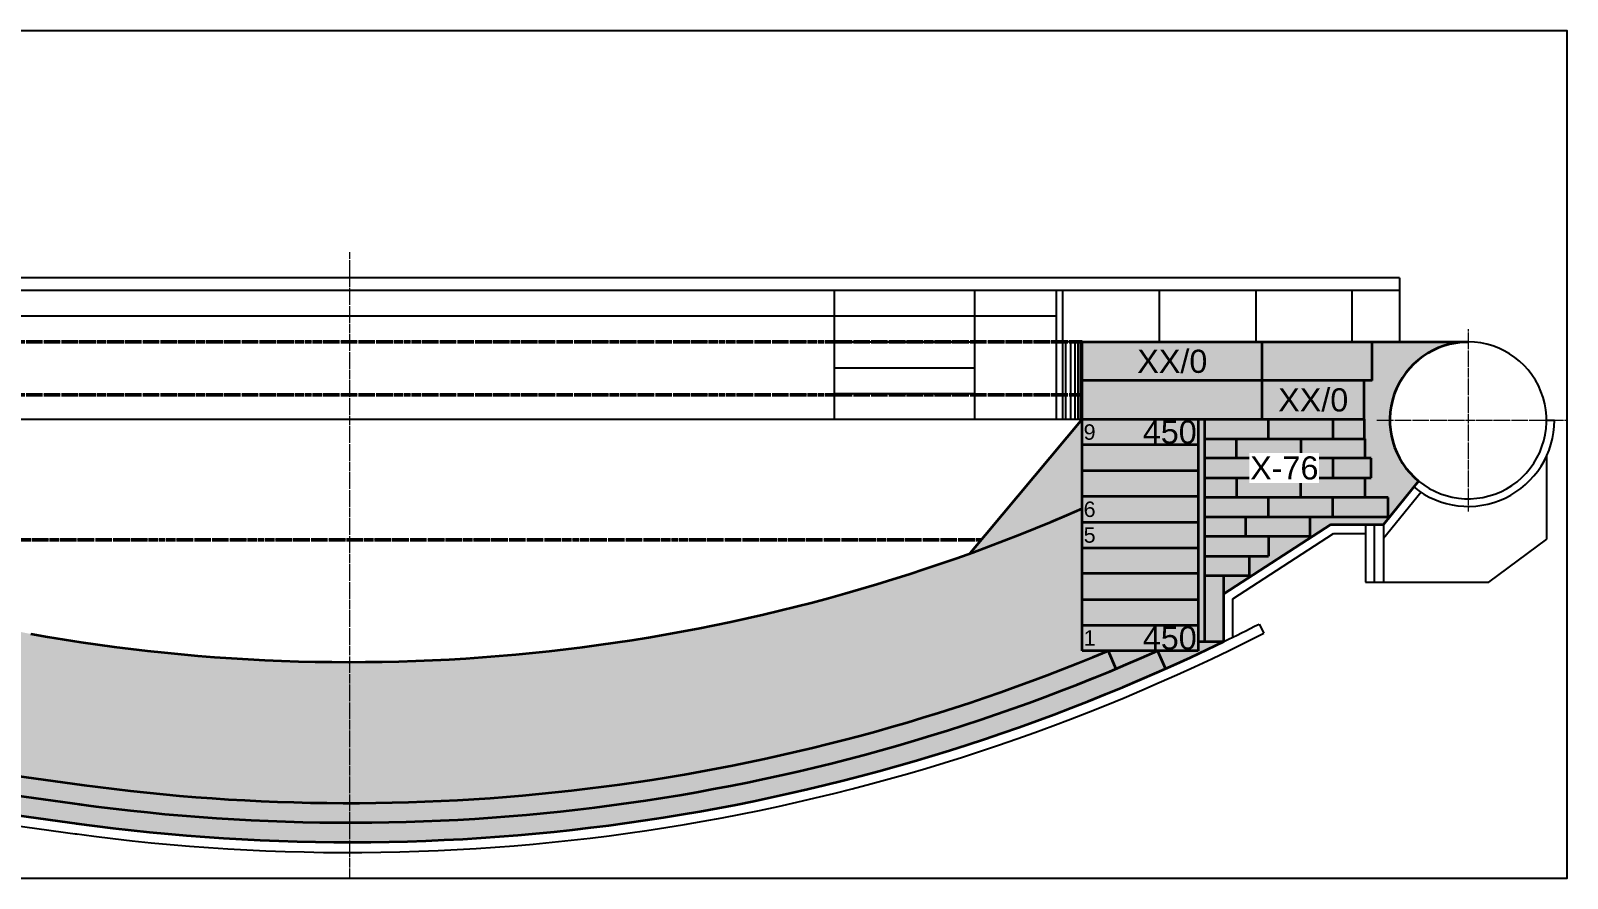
# Model space of a CAD drawing. Header units: millimetres. Extents: x 0 to 66028, y -12917 to 11698.
# Drawn here: x 26117 to 32093, y -4865 to -1572 of the extents above; entities that cross this region are included whole.
import ezdxf
from ezdxf.enums import TextEntityAlignment as Align

# ---------------------------------------------------------------- set-up
doc = ezdxf.new("R2010")
doc.units = ezdxf.units.MM
doc.linetypes.add('AM_DIN_G_W050', pattern=[13.75, 9.75, -1.5, 1, -1.5])
doc.layers.add('AM_VIEWS', color=1, linetype='Continuous', lineweight=25, plot=False)
for name, color, linetype, lineweight, true_color in [('BACKFILLING MIX', 5, 'Continuous', 25, 0x0000ff), ('HEARTH', 7, 'Continuous', 25, 0x939598), ('HEARTH BANKS', 7, 'Continuous', 25, 0x575757), ('PERMANENT LINING', 7, 'Continuous', 25, 0xabab54), ('RAMMING MIX', 7, 'Continuous', 25, 0x007f1f), ('SLAG ZONE', 7, 'Continuous', 25, 0xff7f7f), ('WALL LOWER PART', 7, 'Continuous', 25, 0xffff7f)]:
    doc.layers.add(name, color=color, linetype=linetype, lineweight=lineweight, true_color=true_color)
for name, color, linetype, lineweight in [('Kontur_018', 4, 'Continuous', 25), ('Kontur_025', 3, 'Continuous', 25), ('Kontur_035', 2, 'Continuous', 35), ('Mitte_018', 4, 'AM_DIN_G_W050', 18), ('Mitte_05', 1, 'AM_DIN_G_W050', 50)]:
    doc.layers.add(name, color=color, linetype=linetype, lineweight=lineweight)
doc.layers.add('Text_2', color=3, linetype='Continuous')
doc.layers.add('Text_3', color=2, linetype='Continuous')
doc.styles.get("Standard").update_dxf_attribs({"font": 'arial.ttf'})

msp = doc.modelspace()

# ---------------------------------------------------------------- hatches: boundary and pattern name
at = {"layer": 'BACKFILLING MIX'}
h = msp.add_hatch(color=256, dxfattribs=at)
h.dxf.hatch_style = 2
h.paths.add_polyline_path([(30681.56006121631, -3689.110200878656), (30681.5600612163, -3613.11020087866), (30681.56006121631, -3081.110200878684), (30656.5600612163, -3081.110200878684), (30656.5600612163, -3181.110200878685), (30656.5600612163, -3281.110200878685), (30656.5600612163, -3381.110200878685), (30656.5600612163, -3481.110200878685), (30656.5600612163, -3581.110200878685), (30656.5600612163, -3681.110200878685), (30656.5600612163, -3781.110200878685), (30656.5600612163, -3881.110200878685), (30656.5600612163, -3944.80620596691), (30681.5600612163, -3944.80620596691)])
at = {"layer": 'HEARTH'}
h = msp.add_hatch(color=256, dxfattribs=at)
h.dxf.hatch_style = 1
h.paths.add_polyline_path([(23039.55972081923, -3981.110200878685), (22858.5600612163, -3981.110200878685), (22516.49353111063, -3981.110200878685), (22890.18812375943, -4032.299992549628), (22879.87374025537, -4107.596828425588), (22890.18812375943, -4109.009723215005), (22879.87619894438, -4184.288610223433), (22869.55935675131, -4182.893664301544), (22869.55935675131, -4414.061551176245), (23064.55935675131, -4414.061326738403), (23064.55976971719, -4444.061327355515), (23059.55976971719, -4444.061333419115), (23059.55981805757, -4479.061272164984), (23086.05972081926, -4479.060983751158), (23086.0105369039, -4424.66207186401), (23070.55972081926, -4404.060983751157), (23039.55972081926, -4404.060983751157)])
h.paths.add_polyline_path([(23039.5597208192, -3454.060983751157), (22910.81115989228, -3381.110200878685), (22908.5600612163, -3381.110200878685), (22908.5600612163, -3481.110200878685), (22858.5600612163, -3481.110200878685), (22858.5600612163, -3581.110200878685), (22858.5600612163, -3681.110200878685), (22858.5600612163, -3781.110200878685), (22858.5600612163, -3881.110200878685), (22858.5600612163, -3981.110200878685), (23039.55972081923, -3981.110200878685)])
edge = h.paths.add_edge_path()
edge.add_line((23769.87420519564, -4152.801996406203), (26325.31108479128, -4502.853305865961))
edge.add_arc((27357.56006121686, 3075.165303946826), 7648.000000000038, 262.2431268349237, 269.9999999999959)
edge.add_line((27357.5600612163, -4572.834696053212), (27357.56006121631, -4024.834696053211))
edge.add_arc((27357.56006121631, 3075.1653039468), 7100.000000000011, 263.6379952484078, 270, ccw=False)
edge.add_line((26570.80978317377, -3981.110200878685), (23589.55972081923, -3981.110200878685))
edge.add_line((23589.55972081923, -3981.110200878685), (23589.55972081926, -4394.059977509809))
edge.add_line((23589.55972081926, -4394.059977509809), (23592.12564912696, -4394.059978919145))
edge.add_line((23592.12564912696, -4394.059978919145), (23595.12569366092, -4389.060006832506))
edge.add_line((23595.12569366092, -4389.060006832506), (23678.99395060453, -4389.061377501826))
edge.add_line((23678.99395060453, -4389.061377501826), (23681.99319486868, -4394.060028278875))
edge.add_line((23681.99319486868, -4394.060028278875), (23681.9933589782, -4414.060626495127))
edge.add_line((23681.9933589782, -4414.060626495127), (23734.55949365077, -4414.061020239194))
edge.add_line((23734.55949365077, -4414.061020239194), (23734.55952951954, -4444.06103135539))
edge.add_line((23734.55952951954, -4444.06103135539), (23759.55990414835, -4444.061031782756))
edge.add_line((23759.55990414835, -4444.061031782756), (23759.55982169159, -4304.808562947539))
edge.add_line((23759.55982169159, -4304.808562947539), (23769.87420519564, -4229.511727071581))
edge.add_line((23769.87420519564, -4229.511727071581), (23759.55982169159, -4228.098832282164))
edge.add_line((23759.55982169159, -4228.098832282164), (23769.87420519564, -4152.801996406203))
edge = h.paths.add_edge_path()
edge.add_line((23746.51584762698, -3454.060983751157), (23589.5597208192, -3454.060983751157))
edge.add_line((23589.5597208192, -3454.060983751157), (23589.55972081923, -3981.110200878685))
edge.add_line((23589.55972081923, -3981.110200878685), (26570.80978317378, -3981.110200878685))
edge.add_arc((27357.56006121632, 3075.165303946815), 7100.000000000026, 259.93686503089907, 263.6379952484078, ccw=False)
edge.add_line((26116.95402475035, -3915.606946833822), (23746.51584762698, -3454.060983751157))
edge = h.paths.add_edge_path()
edge.add_line((30307.28547216615, -3981.110200878685), (30206.5600612163, -3981.110200878685))
edge.add_line((30206.5600612163, -3981.110200878685), (28144.31033925884, -3981.110200878684))
edge.add_arc((27357.56006121631, 3075.165303946834), 7100.000000000045, 270, 276.36200475159217, ccw=False)
edge.add_line((27357.5600612163, -4024.83469605321), (27357.5600612163, -4572.834696053211))
edge.add_arc((27357.56006121685, 3075.165303946804), 7648.000000000015, 269.9999999999959, 292.686325512695)
edge = h.paths.add_edge_path()
edge.add_line((30206.5600612163, -3681.110200878685), (30206.5600612163, -3581.110200878685))
edge.add_line((30206.5600612163, -3581.110200878685), (30206.5600612163, -3481.110200878685))
edge.add_line((30206.5600612163, -3481.110200878685), (30206.5600612163, -3428.156847077257))
edge.add_arc((27357.5600612163, 3075.165303946781), 7099.999999999994, 276.36200475159234, 293.657446573509, ccw=False)
edge.add_line((28144.31033925885, -3981.110200878685), (30206.5600612163, -3981.110200878685))
edge.add_line((30206.5600612163, -3981.110200878685), (30206.5600612163, -3881.110200878685))
edge.add_line((30206.5600612163, -3881.110200878685), (30206.5600612163, -3781.110200878685))
edge.add_line((30206.5600612163, -3781.110200878685), (30206.5600612163, -3681.110200878685))
at = {"layer": 'HEARTH BANKS'}
h = msp.add_hatch(color=256, dxfattribs=at)
h.dxf.hatch_style = 2
edge = h.paths.add_edge_path()
edge.add_line((30206.5600612163, -3281.110200878685), (30206.5600612163, -3181.110200878685))
edge.add_line((30206.5600612163, -3181.110200878685), (30206.5600612163, -3081.110200878685))
edge.add_line((30206.5600612163, -3081.110200878685), (29768.75162310227, -3602.869979869096))
edge.add_arc((27363.77983830766, 3059.579349701284), 7083.22810269096, 289.8482705098729, 293.6619526458317)
edge.add_line((30206.5600612163, -3428.156847077258), (30206.5600612163, -3281.110200878685))
at = {"layer": 'PERMANENT LINING'}
h = msp.add_hatch(color=256, dxfattribs=at)
h.dxf.hatch_style = 2
h.paths.add_polyline_path([(30757.5600612163, -3689.110200878656), (30681.56006121631, -3689.110200878656), (30681.56006121631, -3944.80620596691), (30757.5600612163, -3944.806205966909)])
h.paths.add_polyline_path([(30857.28784008162, -3613.110200878663), (30681.56006121631, -3613.11020087866), (30681.56006121631, -3689.110200878656), (30757.5600612163, -3689.110200878656), (30857.28784008162, -3689.110200878656)])
h.paths.add_polyline_path([(30931.276200066, -3537.110200878667), (30681.5600612163, -3537.110200878663), (30681.56006121631, -3613.11020087866), (30857.28784008162, -3613.110200878663), (30931.276200066, -3613.11020087866)])
h.paths.add_polyline_path([(31091.34731458144, -3461.110200878673), (30681.56006121631, -3461.110200878667), (30681.56006121631, -3537.110200878663), (31091.34731458144, -3537.110200878668)])
h.paths.add_polyline_path([(31396.09272183077, -3385.110200878674), (30806.276200066, -3385.110200878664), (30681.5600612163, -3385.11020087867), (30681.56006121631, -3461.110200878667), (31396.09272183077, -3461.110200878677)])
h.paths.add_polyline_path([(31305.56654719022, -3309.110200878654), (30681.56006121631, -3309.110200878673), (30681.56006121631, -3385.11020087867), (31305.56654719022, -3385.110200878641)])
h.paths.add_polyline_path([(31330.3494292515, -3233.110200878687), (30806.276200066, -3233.110200878671), (30681.5600612163, -3233.110200878677), (30681.56006121631, -3309.110200878673), (31330.3494292515, -3309.110200878689)])
h.paths.add_polyline_path([(31305.56654719022, -3157.110200878674), (30681.56006121631, -3157.11020087868), (30681.56006121631, -3233.110200878677), (31305.56654719022, -3233.110200878667)])
h.paths.add_polyline_path([(31302.55870959391, -3081.110200878669), (30681.56006121631, -3081.110200878684), (30681.56006121631, -3157.11020087868), (31302.55870959391, -3157.110200878662)])
h = msp.add_hatch(color=256, dxfattribs=at)
h.dxf.hatch_style = 2
edge = h.paths.add_edge_path()
edge.add_line((30530.01976009457, -4050.527606850951), (30499.08071210966, -3981.110200879676))
edge.add_arc((27357.56006121685, 3075.165303946804), 7724.000000000015, 269.99999999999596, 293.99908099218237, ccw=False)
edge.add_line((27357.5600612163, -4648.834696053211), (27357.5600612163, -4724.83469605321))
edge.add_arc((27357.5600612163, 3075.16530394679), 7800, 270, 293.9993075536017)
edge = h.paths.add_edge_path()
edge.add_line((23769.87420519564, -4229.511727071581), (23759.55982169159, -4304.808562947561))
edge.add_line((23759.55982169159, -4304.808562947561), (26304.73871536674, -4653.454703125853))
edge.add_arc((27357.56006121631, 3075.165303946802), 7800.000000000015, 262.24270455807, 269.9999999999999)
edge.add_line((27357.5600612163, -4724.834696053213), (27357.5600612163, -4648.834696053211))
edge.add_arc((27357.56006121687, 3075.165303946793), 7724.000000000004, 262.15708586344937, 269.9999999999958, ccw=False)
edge.add_line((26303.56157833319, -4576.583724744553), (23769.87420519564, -4229.511727071581))
h = msp.add_hatch(color=256, dxfattribs=at)
h.dxf.hatch_style = 2
edge = h.paths.add_edge_path()
edge.add_line((30336.62790224426, -4051.217424938623), (30307.28547215778, -3981.110200882181))
edge.add_arc((27357.56006121685, 3075.165303946783), 7647.999999999995, 269.9999999999959, 292.6863255126271, ccw=False)
edge.add_line((27357.5600612163, -4572.834696053212), (27357.56006121631, -4648.834696053211))
edge.add_arc((27357.56006121685, 3075.165303946796), 7724.000000000007, 269.999999999996, 292.6865691646778)
edge = h.paths.add_edge_path()
edge.add_line((23769.87420519565, -4152.801996406206), (23759.55982169159, -4228.098832282165))
edge.add_line((23759.55982169159, -4228.098832282165), (26315.02496939664, -4578.154013991241))
edge.add_arc((27357.56006121679, 3075.165303946352), 7723.999999999559, 262.2429141379986, 269.9999999999964)
edge.add_line((27357.5600612163, -4648.834696053208), (27357.5600612163, -4572.834696053211))
edge.add_arc((27357.56006121684, 3075.165303947228), 7648.000000000438, 262.1568731665251, 269.99999999999596, ccw=False)
edge.add_line((26313.90422994668, -4501.290761117922), (23769.87420519565, -4152.801996406206))
at = {"layer": 'RAMMING MIX'}
h = msp.add_hatch(color=256, dxfattribs=at)
h.dxf.hatch_style = 1
edge = h.paths.add_edge_path()
edge.add_line((31702.606248334, -2781.12180522487), (31333.27144793363, -2781.121195155331))
edge.add_line((31333.27144793363, -2781.121195155331), (31333.27144793363, -2931.109590809147))
edge.add_line((31333.27144793363, -2931.109590809147), (31302.585222593, -2931.110200878686))
edge.add_line((31302.585222593, -2931.110200878686), (31302.585222593, -3081.110200878683))
edge.add_line((31302.585222593, -3081.110200878683), (31402.57187086262, -3081.110200878664))
edge.add_arc((31705.38225635401, -3083.932619743051), 302.8235387312095, 90.52524242956542, 179.4659760234834, ccw=False)
h = msp.add_hatch(color=256, dxfattribs=at)
h.dxf.hatch_style = 1
h.paths.add_polyline_path([(31173.35339461787, -3489.834696053211), (31377.5600612163, -3489.834696053211), (31462.89113135837, -3385.110200878662), (31396.09272183077, -3385.110200878679), (31396.09272183077, -3461.110200878672), (31091.34731458144, -3461.110200878674), (31091.34731458144, -3537.110200878667), (30931.27620006599, -3537.110200878667), (30931.27620006599, -3613.11020087866), (30857.28784008162, -3613.110200878663), (30857.28784008162, -3689.110200878656), (30757.5600612163, -3689.110200878656), (30757.5600612163, -3759.854043965073)])
edge = h.paths.add_edge_path()
edge.add_line((31402.57187086262, -3081.110200878683), (31302.55870959391, -3081.110200878683))
edge.add_line((31302.55870959391, -3081.110200878683), (31302.55870959391, -3157.110200878676))
edge.add_line((31302.55870959391, -3157.110200878676), (31305.56654719022, -3157.110200878674))
edge.add_line((31305.56654719022, -3157.110200878674), (31305.56654719022, -3233.110200878667))
edge.add_line((31305.56654719022, -3233.110200878667), (31330.3494292515, -3233.110200878692))
edge.add_line((31330.3494292515, -3233.110200878692), (31330.3494292515, -3309.110200878684))
edge.add_line((31330.3494292515, -3309.110200878684), (31305.56654719022, -3309.110200878667))
edge.add_line((31305.56654719022, -3309.110200878667), (31305.56654719022, -3385.11020087866))
edge.add_line((31305.56654719022, -3385.11020087866), (31462.89113135837, -3385.110200878662))
edge.add_line((31462.89113135837, -3385.110200878662), (31514.54211646732, -3321.720355517562))
edge.add_arc((31707.27365755328, -3085.672590682075), 304.7359417810788, 179.1421574844902, 230.7685744487392, ccw=False)
h = msp.add_hatch(color=256, dxfattribs=at)
h.dxf.hatch_style = 1
h.paths.add_polyline_path([(30499.0807121119, -3981.110200878685), (30307.28547215632, -3981.110200878685), (30336.62790224426, -4051.217424938623, 0.005726975825776372)])
h.paths.add_polyline_path([(30757.5600612163, -3944.806205966909), (30681.5600612163, -3944.80620596691), (30656.5600612163, -3944.80620596691), (30656.5600612163, -3981.110200878685), (30499.08071210923, -3981.110200878685), (30530.01976009457, -4050.527606850951, 0.008042237451633188)])
at = {"layer": 'SLAG ZONE'}
h = msp.add_hatch(color=256, dxfattribs=at)
h.dxf.hatch_style = 2
h.paths.add_polyline_path([(30906.56006121631, -2931.116912132502), (30206.5600612163, -2931.116912132502), (30206.5600612163, -3081.110200878684), (30906.56006121631, -3081.110200878684)])
h.paths.add_polyline_path([(30906.56006121631, -2781.116912132505), (30206.5600612163, -2781.116912132505), (30206.5600612163, -2931.110200878687), (30906.56006121631, -2931.110200878687)])
h.paths.add_polyline_path([(31440.00508465262, -2781.116912132505), (30906.56006121631, -2781.116912132505), (30906.56006121631, -2931.110200878687), (31440.00508465262, -2931.110200878686)])
h.paths.add_polyline_path([(31302.585222593, -2931.113556505594), (30906.56006121631, -2931.116912132502), (30906.56006121631, -3081.110200878684), (31302.585222593, -3081.106845251775)])
h = msp.add_hatch(color=256, dxfattribs=at)
h.dxf.hatch_style = 2
h.paths.add_polyline_path([(30656.5600612163, -3381.110200878685), (30206.5600612163, -3381.110200878685), (30206.5600612163, -3481.110200878685), (30656.5600612163, -3481.110200878685)])
h.paths.add_polyline_path([(30656.5600612163, -3281.110200878685), (30206.5600612163, -3281.110200878685), (30206.5600612163, -3381.110200878685), (30656.5600612163, -3381.110200878685)])
h.paths.add_polyline_path([(30656.5600612163, -3181.110200878685), (30206.5600612163, -3181.110200878685), (30206.5600612163, -3281.110200878685), (30656.5600612163, -3281.110200878685)])
h.paths.add_polyline_path([(30656.5600612163, -3081.110200878685), (30206.5600612163, -3081.110200878685), (30206.5600612163, -3181.110200878685), (30656.5600612163, -3181.110200878685)])
at = {"layer": 'WALL LOWER PART'}
h = msp.add_hatch(color=256, dxfattribs=at)
h.dxf.hatch_style = 1
h.paths.add_polyline_path([(30656.5600612163, -3881.110200878685), (30206.5600612163, -3881.110200878685), (30206.5600612163, -3981.110200878685), (30656.5600612163, -3981.110200878685)])
h.paths.add_polyline_path([(30656.5600612163, -3781.110200878685), (30206.5600612163, -3781.110200878685), (30206.5600612163, -3881.110200878685), (30656.5600612163, -3881.110200878685)])
h.paths.add_polyline_path([(30656.5600612163, -3681.110200878685), (30206.5600612163, -3681.110200878685), (30206.5600612163, -3781.110200878685), (30656.5600612163, -3781.110200878685)])
h.paths.add_polyline_path([(30656.5600612163, -3581.110200878685), (30206.5600612163, -3581.110200878685), (30206.5600612163, -3681.110200878685), (30656.5600612163, -3681.110200878685)])
h.paths.add_polyline_path([(30656.5600612163, -3481.110200878685), (30206.5600612163, -3481.110200878685), (30206.5600612163, -3581.110200878685), (30656.5600612163, -3581.110200878685)])

# ---------------------------------------------------------------- linework, layer by layer
at = {"layer": 'AM_VIEWS'}
msp.add_lwpolyline([(21972.5600612163, -4864.834696053211), (32092.5600612163, -4864.834696053211), (32092.5600612163, -1571.834696053212), (21972.5600612163, -1571.834696053212)], close=True, dxfattribs=at)
at = {"layer": 'Kontur_018'}
for p, q in [((32011.80165478036, -3084.834696053211), (32042.5600612163, -3084.834696053211)), ((32013.3046689542, -3546.761126393378), (32013.3046689542, -3221.747934416775)), ((31524.24094047992, -3365.225673034351), (31377.5600612163, -3545.243115767295)), ((30792.5600612163, -3778.857493452415), (31183.72086694154, -3524.834696053211)), ((31183.72086694154, -3524.834696053211), (31307.5600612163, -3524.834696053211)), ((31307.5600612163, -3489.834696053211), (31307.5600612163, -3715.03979861976)), ((31342.5600612163, -3715.03979861976), (31342.5600612163, -3489.834696053211)), ((31377.5600612163, -3489.834696053211), (31377.5600612163, -3715.03979861976)), ((31787.57245115966, -3715.03979861976), (32013.3046689542, -3546.761126393378)), ((31307.5600612163, -3715.03979861976), (31787.57245115966, -3715.03979861976)), ((30792.5600612163, -3927.746590401162), (30792.5600612163, -3778.857493452415)), ((30893.73824145448, -3877.204355213133), (30911.8724885326, -3912.857532952426)), ((23789.55987487666, -4349.291601507229), (26299.3248423656, -4693.086637229166))]:
    msp.add_line(p, q, dxfattribs=at)
for centre, radius, start, end in [((31707.18085799833, -3085.743722305313), 304.6221531025639, 230.7736330434996, 90.0709500467982), ((31707.5600612163, -3084.834696053211), 335, 230.8263420295276, 0), ((27357.5600612163, 3075.165303946789), 7800, 295.8424128737037, 296.9592175464022), ((27357.5600612163, 3075.165303946789), 7840, 262.1574045229586, 296.9592175463649)]:
    msp.add_arc(centre, radius, start, end, dxfattribs=at)
at = {"layer": 'Kontur_025'}
for p, q in [((31440.00508465263, -2531.839589145576), (25380.65318402971, -2531.83469605321)), ((31440.00508465263, -2531.839589145576), (31440.00508465262, -2781.120933025527)), ((31440.00508465263, -2581.121805224873), (25380.65318402971, -2581.116912132508)), ((29242.82694513042, -3081.110200878685), (29242.82734888616, -2581.120030943765)), ((29788.49958777917, -3081.110200878684), (29788.49958777917, -2581.120471589021)), ((30106.0689296757, -3081.110200878685), (30106.0689296757, -2581.116912132508)), ((30131.42036772057, -3081.110200878684), (30131.42036772058, -2581.116912132508)), ((31256.42036772057, -2581.12894656491), (30131.42036772058, -2581.12894656491)), ((30506.42036772058, -2781.121115444244), (30506.42036772058, -2581.12894656491)), ((30881.42036772057, -2581.12894656491), (30881.42036772058, -2781.121115444244)), ((31256.42036772058, -2781.121115444244), (31256.42036772057, -2581.12894656491)), ((30106.0689296757, -2681.110200878684), (22908.5600612163, -2681.110200878686)), ((29242.82694513042, -2781.110200878685), (29788.49958777917, -2781.110200878685)), ((30142.60767527725, -3081.110200878685), (30142.60476451682, -2781.110200878687)), ((30206.5600612163, -2781.116912132505), (30142.60476458795, -2781.117532660994)), ((30162.28510550827, -3081.110200878685), (30162.28219474784, -2781.110200878687)), ((30178.28253677724, -3081.110200878685), (30178.27962601681, -2781.110200878687)), ((30190.66231084624, -3081.110200878685), (30190.65940008581, -2781.110200878687)), ((30199.4717079194, -3081.110200878685), (30199.46879728987, -2781.123692189556)), ((29242.82694513042, -2881.110200878685), (29788.49958777917, -2881.110200878685)), ((29242.82694513042, -2981.110200878685), (29788.49958777917, -2981.110200878685)), ((24566.25863317505, -3081.110200878684), (30206.56006121631, -3081.110200878681))]:
    msp.add_line(p, q, dxfattribs=at)
at = {"layer": 'Kontur_035'}
for p, q in [((30206.5600612163, -3981.110200878685), (30206.5600612163, -2781.116912132505)), ((30206.5600612163, -2781.116912132505), (31707.56006121631, -2781.12180522487)), ((30906.56006121631, -3081.110200878684), (30906.56006121631, -2781.116912132505)), ((31333.27144793363, -2931.110200878686), (31333.27144793363, -2781.120585085792)), ((31333.27144793363, -2931.110200878686), (30206.5600612163, -2931.110200878687)), ((31302.585222593, -3081.110200878683), (31302.585222593, -2931.110200878686)), ((30206.5600612163, -3081.110200878685), (29768.75162310227, -3602.869979869096)), ((30206.5600612163, -3081.110200878685), (30206.5600612163, -3081.110200878685)), ((30206.56006121631, -3081.110200878681), (31302.585222593, -3081.110200878683)), ((30656.5600612163, -3081.110200878685), (30656.5600612163, -3981.110200878685)), ((30681.56006121631, -3081.110200878684), (30681.5600612163, -3944.80620596691)), ((30931.276200066, -3157.11020087868), (30931.276200066, -3081.110200878687)), ((31180.85040834052, -3081.110200878695), (31180.85040834053, -3157.110200878691)), ((31302.55870959391, -3081.110200878683), (31302.55870959391, -3157.110200878677)), ((30681.56006121631, -3157.11020087868), (31305.56654719021, -3157.110200878677)), ((30806.27620006599, -3233.110200878677), (30806.27620006599, -3157.110200878684)), ((31055.99233891568, -3157.11020087868), (31055.99233891568, -3233.110200878677)), ((31305.56654719022, -3157.110200878672), (31305.56654719022, -3233.110200878669)), ((30656.5600612163, -3181.110200878685), (30206.5600612163, -3181.110200878685)), ((30206.5600612163, -3281.110200878685), (30656.5600612163, -3281.110200878685)), ((31330.3494292515, -3233.11020087869), (30681.5600612163, -3233.110200878677)), ((30931.27620006599, -3309.110200878673), (30931.27620006599, -3233.110200878681)), ((31180.85040834052, -3233.110200878688), (31180.85040834052, -3309.110200878684)), ((31330.3494292515, -3309.110200878684), (31330.3494292515, -3233.110200878692)), ((30681.5600612163, -3309.110200878673), (31330.3494292515, -3309.11020087867)), ((30806.27620006599, -3309.110200878668), (30806.276200066, -3385.110200878664)), ((31055.99233891569, -3385.110200878664), (31055.99233891569, -3309.110200878672)), ((31305.56654719022, -3309.110200878666), (31305.56654719022, -3385.110200878662)), ((31514.54211646732, -3321.720355517562), (31377.5600612163, -3489.834696053211)), ((30656.5600612163, -3381.110200878685), (30206.5600612163, -3381.110200878685)), ((31396.09272183077, -3385.110200878663), (30681.5600612163, -3385.11020087867)), ((30931.27620006599, -3461.110200878667), (30931.27620006599, -3385.110200878674)), ((31180.99233891568, -3461.110200878672), (31180.99233891568, -3385.110200878679)), ((31396.09272183077, -3461.110200878672), (31396.09272183077, -3385.110200878679)), ((30681.5600612163, -3461.110200878667), (31396.09272183077, -3461.110200878672)), ((30841.63117573174, -3461.110200878671), (30841.63117573175, -3537.110200878667)), ((31091.34731458144, -3461.110200878674), (31091.34731458144, -3537.110200878667)), ((30206.5600612163, -3481.110200878685), (30656.5600612163, -3481.110200878685)), ((30757.5600612163, -3759.854043965073), (31173.35339461787, -3489.834696053211)), ((31173.35339461787, -3489.834696053211), (31377.5600612163, -3489.834696053211)), ((30206.5600612163, -3581.110200878685), (30656.5600612163, -3581.110200878685)), ((31091.34731458144, -3537.110200878667), (30681.5600612163, -3537.110200878663)), ((30931.27620006599, -3537.110200878667), (30931.27620006599, -3613.11020087866)), ((30681.5600612163, -3613.11020087866), (30931.27620006599, -3613.11020087866)), ((30857.28784008162, -3689.110200878656), (30857.28784008162, -3613.110200878663)), ((30656.5600612163, -3681.110200878685), (30206.5600612163, -3681.110200878685)), ((30681.56006121631, -3689.110200878656), (30857.28784008162, -3689.110200878656)), ((30757.5600612163, -3944.806205966909), (30757.5600612163, -3689.110200878656)), ((30206.5600612163, -3781.110200878685), (30656.5600612163, -3781.110200878685)), ((30206.5600612163, -3881.110200878685), (30656.5600612163, -3881.110200878685)), ((30656.5600612163, -3981.110200878685), (30206.5600612163, -3981.110200878685)), ((30307.2854721577, -3981.110200881989), (30336.62789953072, -4051.217418455215)), ((30499.08071210957, -3981.110200879471), (30530.0197575716, -4050.527601190194)), ((30656.5600612163, -3944.80620596691), (30757.5600612163, -3944.806205966909)), ((23769.87420519565, -4152.801996406204), (26325.36748237601, -4502.861031374088)), ((23759.55982169159, -4228.098832282164), (26315.05309887195, -4578.157867250049)), ((23759.55982169159, -4304.80856294754), (26304.73871536789, -4653.45470312601))]:
    msp.add_line(p, q, dxfattribs=at)
for centre, radius, start, end in [((31707.18418086291, -3085.742151500196), 304.6254712689936, 90.33212821909669, 230.7733357333785), ((27357.5600612163, 3075.165303946789), 7100, 259.9368650308994, 293.6574465735089), ((27357.5600612163, 3075.165303946789), 7800, 262.1572954434176, 295.8424128737037), ((27357.56006121685, 3075.165303946789), 7724, 262.1570858634648, 293.9990809922005), ((27357.56006121685, 3075.165303946789), 7648, 262.15687316661, 292.686325512695)]:
    msp.add_arc(centre, radius, start, end, dxfattribs=at)
at = {"layer": 'Mitte_018'}
for p, q in [((27357.5600612163, -4864.834696053211), (27357.5600612163, -2431.836292459576)), ((31707.5600612163, -2731.121771946882), (31707.5600612163, -3440.365672663744)), ((31352.55987064522, -3084.834696053211), (32092.5600612163, -3084.834696053211))]:
    msp.add_line(p, q, dxfattribs=at)
at = {"layer": 'Mitte_05'}
for p, q in [((22908.5600612163, -2781.116912132503), (30206.5600612163, -2781.116912132505)), ((22908.5600612163, -2986.110200878685), (30206.5600612163, -2986.110200878687)), ((24236.96659589144, -3549.556223887326), (29813.48717608325, -3549.556223887326))]:
    msp.add_line(p, q, dxfattribs=at)

# ---------------------------------------------------------------- texts
at = {"layer": 'Text_2'}
for s, p in [('9', (30211.5600612163, -3131.110200878684)), ('6', (30211.5600612163, -3431.110200878684)), ('5', (30211.5600612163, -3531.110200878684)), ('1', (30211.5600612163, -3931.110200878684))]:
    msp.add_text(s, height=60, dxfattribs=at).set_placement(p, align=Align.MIDDLE_LEFT)
at = {"layer": 'Text_3'}
for p in [(30556.5600612163, -2856.116912132502), (31104.57264190466, -3006.110200878684)]:
    msp.add_text('XX/0', height=90, dxfattribs=at).set_placement(p, align=Align.MIDDLE_CENTER)
for p in [(30651.5600612163, -3131.110200878685), (30651.5600612163, -3931.110200878685)]:
    msp.add_text('450', height=90, dxfattribs=at).set_placement(p, align=Align.MIDDLE_RIGHT)

# ---------------------------------------------------------------- next in the draw order: texts
at = {"layer": 'Text_3', "insert": (30992.0593854051, -3271.110200878678), "char_height": 90, "attachment_point": 5, "bg_fill": 3, "box_fill_scale": 1.15, "bg_fill_color": 256, "bg_fill_transparency": 0}
msp.add_mtext_dynamic_manual_height_columns('X-76', width=243.8645669291339, gutter_width=35, heights=[0], dxfattribs=at)

doc.saveas('drawing.dxf')
